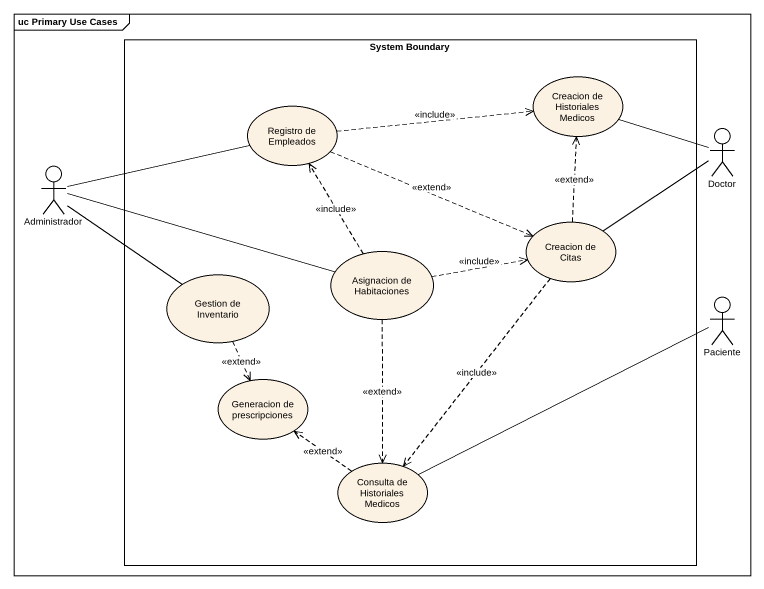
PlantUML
@startuml
mainframe uc Primary Use Cases
rectangle "System Boundary" as System_Boundary {
  usecase "Creacion de Historiales Medicos" as Creacion_de_Historiales
  usecase "Registro de Empleados" as Registro_de_Empleados
  usecase "Creacion de Citas" as Creacion_de_Citas
  usecase "Gestion de Inventario" as Gestion_de_Inventario
  usecase "Asignacion de Habitaciones" as Asignacion_de_Habitaciones
  usecase "Generacion de prescripciones" as Generacion_de_prescripciones
  usecase "Consulta de Historiales Medicos" as Consulta_de_Historiales
}
actor Doctor
actor Administrador
actor Paciente
Registro_de_Empleados .right.> Creacion_de_Historiales : <<include>>
Registro_de_Empleados .right.> Creacion_de_Citas : <<extend>>
Doctor -left- Creacion_de_Historiales
Doctor -left- Creacion_de_Citas
Administrador -right- Registro_de_Empleados
Administrador -- Gestion_de_Inventario
Administrador -right- Asignacion_de_Habitaciones
Creacion_de_Citas .up.> Creacion_de_Historiales : <<extend>>
Creacion_de_Citas ..> Consulta_de_Historiales : <<include>>
Gestion_de_Inventario ..> Generacion_de_prescripciones : <<extend>>
Asignacion_de_Habitaciones .up.> Registro_de_Empleados : <<include>>
Asignacion_de_Habitaciones .right.> Creacion_de_Citas : <<include>>
Asignacion_de_Habitaciones ..> Consulta_de_Historiales : <<extend>>
Paciente -left- Consulta_de_Historiales
Consulta_de_Historiales .up.> Generacion_de_prescripciones : <<extend>>
@enduml
